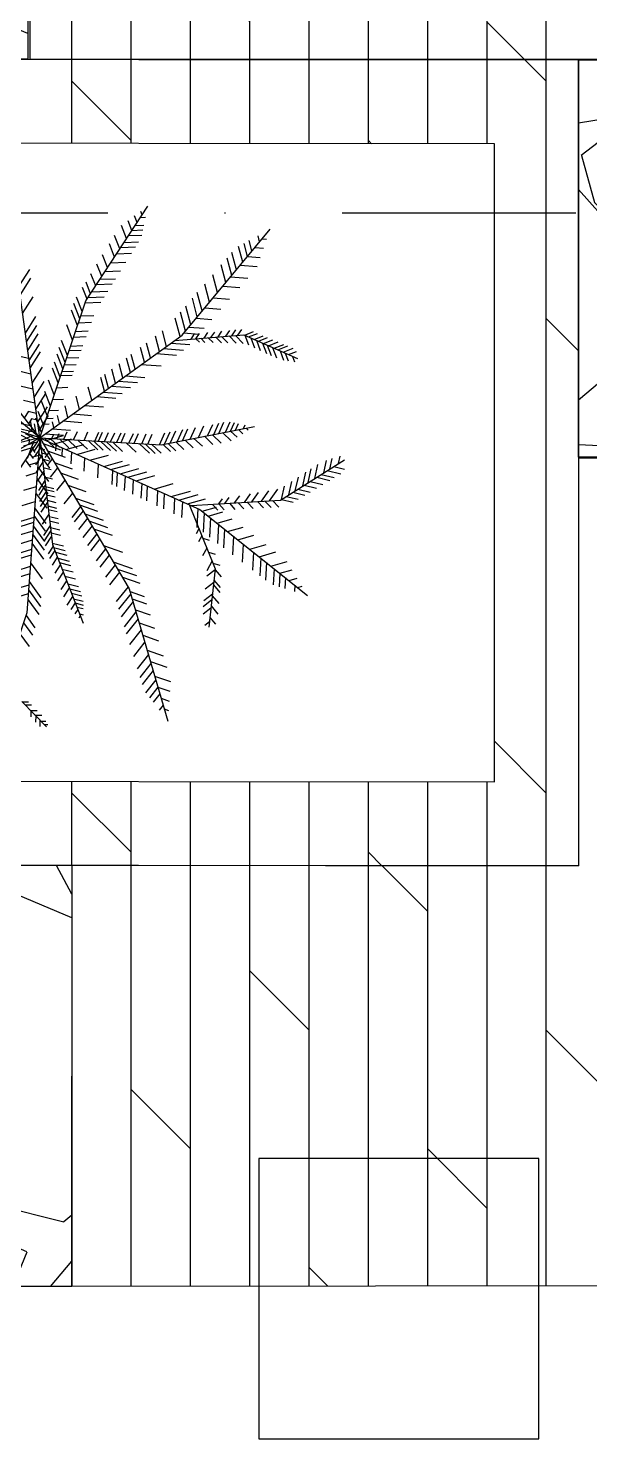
# Model space of a CAD drawing. Extents: x 58467 to 79089, y -33726 to -17391.
# Drawn here: x 68920.4 to 68980.6, y -19650.3 to -19499.3 of the extents above; entities that cross this region are included whole.
import ezdxf
from ezdxf.enums import TextEntityAlignment as Align

# ---------------------------------------------------------------- set-up
doc = ezdxf.new("R2010")
doc.units = 0
doc.header["$LTSCALE"] = 100
doc.linetypes.add('DASHDOT2', pattern=[0.5, 0.25, -0.125, 0, -0.125])
for name, color, linetype in [('BA_axis', 5, 'DASHDOT2'), ('BA_elev4', 252, 'Continuous'), ('BA_env_landscp', 84, 'Continuous'), ('BA_furn', 134, 'Continuous'), ('BA_mat_timber', 44, 'Continuous')]:
    doc.layers.add(name, color=color, linetype=linetype)
doc.styles.add('text1', font='arial.ttf', dxfattribs={"height": 20})
pattern_1 = [(90, (26786.514, 12448.2046), (-6.35, 4e-16), []), (135, (26786.514, 12448.205), (-12.6999913, -12.6999913), [8.980256, -17.960512])]

# ---------------------------------------------------------------- blocks, each defined once
blk = doc.blocks.new('*U176')
blk.add_line((0, 0), (0, -696))
at = {"linetype": 'Continuous', "style": 'text1'}
blk.add_attdef('1', text='', height=40, dxfattribs=at).set_placement((0, 38), align=Align.MIDDLE)
blk = doc.blocks.new('AXIS')
at = {"layer": 'BA_axis', "rotation": 90}
blk.add_blockref('*U176', (56.44, -31967.27), dxfattribs=at)
blk = doc.blocks.new('MAVİ SEDİR')
for p, q in [((215764.1, 56646.4), (215755.4, 56648.4)), ((215767.7, 56640.7), (215770.8, 56653.6)), ((215772.6, 56632.9), (215776.4, 56648.9)), ((215777.2, 56625.6), (215780.9, 56641.3)), ((215770.7, 56636), (215758.3, 56638.7)), ((215775.4, 56628.6), (215760.4, 56631.9)), ((215780.5, 56620.4), (215784.2, 56635.9)), ((215785.6, 56612.3), (215789.2, 56627.5)), ((215782.1, 56617.9), (215765.3, 56621.6)), ((215786.9, 56610.2), (215770.3, 56613.8)), ((215790.9, 56603.8), (215774.4, 56607.5)), ((215790, 56605.3), (215793.5, 56620.2)), ((215794.7, 56597.9), (215798.1, 56612.6)), ((215631.3, 56580.2), (215626.7, 56592.1)), ((215634.2, 56586.8), (215630.5, 56596.3)), ((215636.4, 56591.6), (215642.9, 56594)), ((215796.6, 56594.8), (215780.4, 56598.4)), ((215801.5, 56587), (215785.5, 56590.5)), ((215798.4, 56591.9), (215801.9, 56606.3)), ((215803.5, 56583.9), (215806.8, 56598)), ((215807, 56578.3), (215810.3, 56592.3)), ((215895, 56576.5), (215890.8, 56591.1)), ((215903.7, 56587.3), (215900.9, 56597.1)), ((215909.1, 56594.1), (215916.5, 56593.7)), ((215911.9, 56597.6), (215910.4, 56602.8)), ((215623.7, 56562.9), (215619.2, 56574.2)), ((215626.7, 56569.7), (215622.1, 56581.2)), ((215628.6, 56574.1), (215624, 56585.8)), ((215629.7, 56576.6), (215640.9, 56580.8)), ((215632.5, 56582.8), (215641.7, 56586.3)), ((215807, 56578.3), (215791.2, 56581.8)), ((215808.5, 56564.1), (215794.7, 56574.1)), ((215808.3, 56567.7), (215816.2, 56575)), ((215886.4, 56565.7), (215880.9, 56585.1)), ((215895, 56576.5), (215911, 56575.6)), ((215900.2, 56583), (215913.1, 56582.3)), ((215496.4, 56555.1), (215496.8, 56560.5)), ((215506.5, 56546.7), (215507.2, 56556.8)), ((215618.3, 56550.9), (215614, 56561.8)), ((215621.1, 56557), (215616.7, 56568.1)), ((215620.5, 56555.8), (215632.8, 56560.5)), ((215622.9, 56561.2), (215635.3, 56565.8)), ((215625.7, 56567.6), (215638.3, 56572.3)), ((215809.1, 56554.3), (215796.6, 56563.3)), ((215808.9, 56558.6), (215816.7, 56565.9)), ((215866.3, 56540.5), (215860.7, 56560.1)), ((215875.2, 56551.6), (215869.4, 56571.6)), ((215882.1, 56560.3), (215903.2, 56559.1)), ((215889.5, 56569.5), (215908.9, 56568.5)), ((215499.8, 56552.2), (215492.6, 56550.3)), ((215510.7, 56543.1), (215498.3, 56539.9)), ((215517.2, 56537.8), (215518.3, 56552.9)), ((215527.8, 56529), (215529.3, 56549.1)), ((215611, 56534.4), (215606.9, 56544.8)), ((215613.1, 56539.1), (215609, 56549.6)), ((215616.1, 56545.8), (215611.8, 56556.5)), ((215614.2, 56541.7), (215626.2, 56546.2)), ((215617.2, 56548.3), (215629.2, 56552.8)), ((215809.9, 56542.8), (215798.7, 56550.8)), ((215810.4, 56534.1), (215800.4, 56541.3)), ((215809.4, 56549.6), (215817.1, 56556.7)), ((215810.2, 56537.5), (215817.7, 56544.5)), ((215854.9, 56526.2), (215849.5, 56545.2)), ((215869.9, 56544.9), (215891.4, 56543.8)), ((215876.7, 56553.5), (215898, 56552.3)), ((215517.2, 56537.8), (215501.6, 56533.7)), ((215524, 56532.1), (215505.2, 56527.1)), ((215533.1, 56524.6), (215512.7, 56519.2)), ((215541.6, 56517.4), (215543.2, 56538.3)), ((215552.6, 56508.3), (215554.1, 56528.7)), ((215611.2, 56526.1), (215604.3, 56530.9)), ((215611.8, 56519.1), (215604.9, 56523.8)), ((215611, 56534.4), (215622.8, 56538.8)), ((215611.4, 56523.3), (215620.9, 56532.5)), ((215612, 56515.7), (215620.7, 56524.1)), ((215724.4, 56523.3), (215716.3, 56527)), ((215722.5, 56533), (215717.9, 56535.1)), ((215722, 56536), (215724.5, 56538.7)), ((215723.7, 56527.1), (215728.6, 56532.2)), ((215725.6, 56517.6), (215732.8, 56525.3)), ((215811.1, 56522.4), (215802.6, 56528.6)), ((215810.9, 56526.5), (215818.3, 56533.4)), ((215845.3, 56514.1), (215840, 56532.6)), ((215860.1, 56532.6), (215881.9, 56531.4)), ((215539.8, 56519), (215519.2, 56513.6)), ((215548.2, 56512), (215527.3, 56506.5)), ((215566.6, 56496.7), (215568.1, 56516.4)), ((215612.3, 56512.1), (215605.6, 56516.7)), ((215613.1, 56502.7), (215606.5, 56507.3)), ((215612.8, 56506.8), (215620.4, 56514.2)), ((215613.3, 56500.1), (215620.2, 56506.8)), ((215726.8, 56511.6), (215714.5, 56517.1)), ((215728.3, 56503.6), (215715, 56509.6)), ((215725.6, 56517.6), (215715.4, 56522.2)), ((215727.4, 56508.3), (215737, 56518.4)), ((215729.8, 56496), (215739.8, 56506.5)), ((215811.8, 56510.8), (215804.8, 56515.9)), ((215812.3, 56503.4), (215806.1, 56507.9)), ((215811.5, 56516.1), (215818.8, 56522.8)), ((215812.3, 56503.4), (215819.4, 56510)), ((215826.7, 56490.8), (215821.7, 56508.3)), ((215835.2, 56501.5), (215830.1, 56519.4)), ((215842.3, 56510.3), (215864.8, 56509.1)), ((215850.8, 56520.9), (215873, 56519.8)), ((215560.3, 56501.9), (215539.1, 56496.3)), ((215571.8, 56492.4), (215550.2, 56486.7)), ((215578.5, 56486.8), (215579.9, 56506)), ((215590.9, 56476.4), (215592.3, 56495.1)), ((215613.8, 56494.2), (215607.4, 56498.6)), ((215614.5, 56486.1), (215608.1, 56490.5)), ((215614.1, 56491), (215619.9, 56496.7)), ((215729.5, 56497.6), (215716.1, 56503.7)), ((215731, 56490.2), (215717.4, 56496.4)), ((215731.7, 56486.3), (215741.4, 56496.6)), ((215812.8, 56495.9), (215819.7, 56502.4)), ((215813.1, 56468), (215889.6, 56499.3)), ((215821, 56483.7), (215816.1, 56500.8)), ((215828.9, 56493.5), (215851.9, 56492.3)), ((215836.7, 56503.3), (215859.4, 56502.1)), ((215853.2, 56484.4), (215855.5, 56491.9)), ((215869.8, 56491.2), (215872.2, 56499)), ((215880.3, 56495.5), (215891.9, 56489.2)), ((215882.8, 56496.5), (215885.3, 56504.6)), ((215889.6, 56499.3), (215959.4, 56491.6)), ((215890.7, 56499.2), (215899.4, 56506.2)), ((215890.7, 56499.2), (215898.5, 56489.4)), ((215903.1, 56497.8), (215912, 56505.1)), ((215905.8, 56497.5), (215913.8, 56487.4)), ((215908.6, 56497.2), (215917.7, 56504.6)), ((215919.8, 56496), (215928, 56485.6)), ((215921.7, 56495.8), (215931.1, 56503.4)), ((215926.8, 56495.2), (215935.1, 56484.7)), ((215933.9, 56494.4), (215943.6, 56502.3)), ((215936.6, 56494.1), (215943.9, 56484.8)), ((215947.6, 56492.9), (215955.6, 56499.4)), ((215952.8, 56492.3), (215957.1, 56486.9)), ((215582.2, 56483.7), (215560.4, 56477.9)), ((215589.1, 56477.9), (215567.1, 56472.1)), ((215601.4, 56467.8), (215602.7, 56485.9)), ((215608.4, 56461.9), (215609.8, 56479.7)), ((215615.3, 56476.3), (215609.1, 56480.6)), ((215615.7, 56470.5), (215609.6, 56474.7)), ((215614.8, 56482), (215619.7, 56486.7)), ((215615.3, 56476.3), (215619.5, 56480.4)), ((215733.1, 56479.5), (215719.2, 56485.8)), ((215735.1, 56469.4), (215721, 56475.7)), ((215734.2, 56473.9), (215743.6, 56483.9)), ((215736.2, 56463.4), (215745.4, 56473.1)), ((215807.7, 56456), (215801.1, 56479.1)), ((215812.3, 56466.2), (215806.2, 56487.7)), ((215817.7, 56478.4), (215840.3, 56477.2)), ((215822.8, 56485.9), (215846.1, 56484.7)), ((215841.9, 56479.8), (215847.9, 56476.5)), ((215850.3, 56483.2), (215857.5, 56479.3)), ((215864.9, 56489.2), (215874.3, 56484.1)), ((215598.7, 56470), (215576.4, 56464.1)), ((215606.2, 56463.8), (215583.7, 56457.8)), ((215612.7, 56457.4), (215590.9, 56451.6)), ((215620.5, 56446.6), (215622.1, 56468.8)), ((215627.1, 56437.5), (215628.8, 56461.4)), ((215736.9, 56460.1), (215722.7, 56466.6)), ((215738.1, 56454), (215723.7, 56460.5)), ((215738.4, 56452.4), (215747.3, 56461.8)), ((215803.6, 56446.7), (215797, 56469.7)), ((215809.6, 56460.1), (215828.5, 56459)), ((215624.4, 56441.1), (215606.1, 56436.3)), ((215633, 56429.3), (215634.8, 56453.1)), ((215739.8, 56445.5), (215725.2, 56452.1)), ((215741.1, 56438.9), (215726.4, 56445.6)), ((215741.8, 56432.7), (215727.5, 56439.1)), ((215740.2, 56443.2), (215748.9, 56452.4)), ((215741.4, 56437), (215749.9, 56445.9)), ((215794.5, 56426.3), (215788, 56449.1)), ((215805.4, 56450.7), (215824, 56449.7)), ((216000.1, 56422), (216007, 56441.7)), ((216017.5, 56427), (216024.1, 56446)), ((216030.7, 56430.8), (216035.7, 56445.2)), ((216044, 56434.7), (216047.4, 56444.3)), ((216056.7, 56438.4), (216058.5, 56443.5)), ((215630.5, 56432.8), (215612.4, 56428)), ((215646, 56411.1), (215647.8, 56434.7)), ((215741, 56418.8), (215729, 56424.2)), ((215740.8, 56415.7), (215752.2, 56427.8)), ((215741.2, 56423.4), (215751.8, 56434.7)), ((215784.9, 56404.9), (215778.5, 56427.4)), ((215796.3, 56430.5), (215814.5, 56429.5)), ((215799.9, 56438.4), (215818.2, 56437.4)), ((215954.1, 56408.6), (215960.5, 56426.7)), ((215968.9, 56412.9), (215975.5, 56431.5)), ((215986.5, 56418), (215993.2, 56437.2)), ((216002.5, 56422.6), (216019.2, 56409.4)), ((216010.8, 56425.1), (216027.4, 56412)), ((216022.2, 56428.4), (216037.4, 56416.3)), ((216030.7, 56430.8), (216043.3, 56420.9)), ((216038.7, 56433.2), (216048.8, 56425.2)), ((216052.4, 56437.2), (216058.2, 56432.6)), ((215467.6, 56412), (215463.5, 56410.4)), ((215476.7, 56406.1), (215468.9, 56403)), ((215470.7, 56410), (215470.4, 56416.1)), ((215480.5, 56403.6), (215480, 56414.2)), ((215486.2, 56399.8), (215485.7, 56413)), ((215492.4, 56395.8), (215491.7, 56411.8)), ((215500.5, 56390.5), (215499.8, 56407.9)), ((215638.3, 56421.9), (215620.5, 56417.2)), ((215643.4, 56414.8), (215625.8, 56410.2)), ((215659.7, 56392.1), (215661.5, 56415.5)), ((215666, 56383.4), (215667.7, 56406.7)), ((215740, 56402.4), (215728.4, 56407.6)), ((215740.5, 56411.7), (215728.7, 56417)), ((215740.4, 56408.7), (215751.7, 56420.7)), ((215776.4, 56386), (215770.1, 56408.3)), ((215780.5, 56395.2), (215774.1, 56417.5)), ((215787.9, 56411.6), (215805.5, 56410.7)), ((215790.7, 56418), (215808.6, 56417.1)), ((215899.5, 56388.5), (215906.9, 56409.5)), ((215916.7, 56397.7), (215922.6, 56414.6)), ((215925.5, 56400.3), (215931.5, 56417.4)), ((215938.6, 56404.1), (215944.7, 56421.7)), ((215949.4, 56407.2), (215967.1, 56393.2)), ((215962.5, 56411), (215980, 56397.2)), ((215976.8, 56415.2), (215994, 56401.6)), ((215992, 56419.6), (216008.9, 56406.2)), ((215486.2, 56399.8), (215474.6, 56395.3)), ((215495.7, 56393.6), (215480.3, 56387.6)), ((215506.5, 56386.6), (215505.8, 56404.1)), ((215514, 56381.7), (215513.3, 56399.4)), ((215524.9, 56374.6), (215524.1, 56392.6)), ((215651.4, 56403.8), (215634.1, 56399.2)), ((215655.5, 56398.1), (215638.4, 56393.6)), ((215661.9, 56389.1), (215645.1, 56384.7)), ((215671.9, 56375.3), (215673.6, 56398.4)), ((215739.1, 56386.9), (215727.9, 56392)), ((215739.7, 56396.4), (215728.2, 56401.6)), ((215738.5, 56377), (215749.7, 56388.8)), ((215739.5, 56393.2), (215750.7, 56405.1)), ((215771.4, 56374.7), (215765.1, 56396.9)), ((215779, 56391.8), (215796.1, 56390.8)), ((215783.4, 56401.5), (215800.7, 56400.6)), ((215881.2, 56377.6), (215889.1, 56400.1)), ((215889.9, 56382.7), (215897.8, 56405.4)), ((215911, 56395.3), (215928.7, 56381.3)), ((215919.5, 56398.5), (215937.8, 56384.1)), ((215928.8, 56401.2), (215946.9, 56386.9)), ((215940.8, 56404.7), (215958.7, 56390.6)), ((215508.2, 56385.5), (215492.2, 56379.3)), ((215517.9, 56379.1), (215502.3, 56373)), ((215535.1, 56367.9), (215534.4, 56386.2)), ((215544.5, 56361.8), (215543.8, 56380.3)), ((215550.7, 56357.8), (215549.9, 56376.5)), ((215668.2, 56380.4), (215651.6, 56376.1)), ((215674.2, 56372.1), (215657.9, 56367.8)), ((215679.1, 56365.3), (215680.8, 56388.2)), ((215684.4, 56357.9), (215686.1, 56380.8)), ((215737.9, 56367.1), (215727.1, 56371.9)), ((215738.4, 56374.5), (215727.4, 56379.4)), ((215738.8, 56382.1), (215727.7, 56387.2)), ((215737.7, 56362.7), (215748.7, 56374.3)), ((215738.1, 56369.6), (215749.2, 56381.4)), ((215767.7, 56366.4), (215761.4, 56388.5)), ((215772.3, 56376.8), (215789, 56375.9)), ((215774.8, 56382.4), (215791.7, 56381.5)), ((215841.8, 56354.2), (215849.6, 56376.3)), ((215862, 56366.2), (215869.8, 56388.5)), ((215873.4, 56372.9), (215887.8, 56361.5)), ((215884.9, 56379.8), (215899.6, 56368.2)), ((215893.8, 56385), (215908.6, 56373.3)), ((215530.5, 56370.9), (215515.4, 56365)), ((215541.2, 56364), (215526.4, 56358.2)), ((215552.3, 56356.7), (215538, 56351.1)), ((215559.3, 56352.2), (215558.5, 56371.1)), ((215566, 56347.8), (215565.2, 56366.9)), ((215572.6, 56344.2), (215571.8, 56362.8)), ((215677.7, 56367.2), (215661.6, 56362.9)), ((215695, 56343.2), (215696.7, 56365.9)), ((215737.3, 56355.8), (215726.7, 56360.5)), ((215737.5, 56359.9), (215726.9, 56364.8)), ((215736.8, 56347.8), (215747.7, 56359.4)), ((215737.2, 56354.1), (215748.1, 56365.7)), ((215753.3, 56334.2), (215747.1, 56355.9)), ((215760.3, 56349.9), (215754, 56371.8)), ((215764.7, 56359.8), (215781, 56358.9)), ((215813.3, 56337.3), (215820.9, 56359)), ((215824, 56343.6), (215831.6, 56365.5)), ((215832.6, 56348.7), (215840.3, 56370.7)), ((215848.1, 56358), (215862, 56347)), ((215854.1, 56361.5), (215868.1, 56350.5)), ((215865.9, 56368.5), (215880.1, 56357.2)), ((215561.7, 56350.6), (215547.7, 56345.2)), ((215568, 56346.5), (215554.3, 56341.1)), ((215582.9, 56340.7), (215565.9, 56334)), ((215588.2, 56338.9), (215587.6, 56354.5)), ((215596.2, 56336.2), (215595.6, 56351.6)), ((215606.7, 56332.7), (215606, 56347.8)), ((215613.5, 56330.4), (215612.8, 56345.3)), ((215624.1, 56326.8), (215623.5, 56341.5)), ((215629.5, 56325), (215628.9, 56339.5)), ((215688.6, 56352), (215672.9, 56347.9)), ((215705, 56329.3), (215706.7, 56351.8)), ((215713.4, 56317.6), (215715.1, 56340)), ((215736.5, 56342.9), (215726.3, 56347.5)), ((215736.1, 56335.4), (215746.9, 56346.8)), ((215747.4, 56321.1), (215741.3, 56342.6)), ((215757.3, 56343.3), (215773.1, 56342.5)), ((215790, 56323.4), (215797.5, 56344.9)), ((215805.5, 56332.7), (215813.1, 56354.3)), ((215815.4, 56338.5), (215828.5, 56328.1)), ((215820.6, 56341.6), (215833.8, 56331.1)), ((215829.4, 56346.8), (215842.9, 56336.2)), ((215838.6, 56352.3), (215852.3, 56341.5)), ((215913.6, 56325.7), (215916.8, 56338.4)), ((215918.6, 56327.7), (215921.7, 56340.2)), ((215925.3, 56330.3), (215928.2, 56341.8)), ((215930.4, 56332.3), (215932.8, 56341.8)), ((215935.2, 56334.1), (215937.1, 56341.8)), ((215943.3, 56337.3), (215944.4, 56341.7)), ((215945.8, 56338.3), (215948.6, 56336.5)), ((215591.7, 56337.8), (215573.3, 56330.6)), ((215599.6, 56335.1), (215581.3, 56327.9)), ((215617, 56329.2), (215598.9, 56322.1)), ((215635.2, 56323.1), (215617.3, 56316)), ((215638.1, 56322.1), (215637.6, 56336.4)), ((215646.5, 56319.3), (215645.9, 56333.3)), ((215654.5, 56316.5), (215653.9, 56330.4)), ((215659.2, 56315), (215658.7, 56328.7)), ((215673.7, 56310), (215673.2, 56323.4)), ((215699.2, 56337.4), (215683.9, 56333.3)), ((215709.1, 56323.6), (215695.5, 56320.1)), ((215722.8, 56304.7), (215724.4, 56326.8)), ((215735.8, 56330.4), (215725.8, 56334.9)), ((215735.1, 56318.7), (215726.3, 56322.7)), ((215740.9, 56306.5), (215734.8, 56327.9)), ((215734.8, 56313.5), (215745.5, 56324.8)), ((215735.4, 56323.5), (215746.1, 56334.8)), ((215750.4, 56327.9), (215764.5, 56327.1)), ((215762.9, 56307.3), (215770.3, 56328.5)), ((215775.2, 56314.7), (215782.6, 56335.9)), ((215799.3, 56329), (215812.1, 56318.9)), ((215869.9, 56308.7), (215873.3, 56322.4)), ((215877, 56311.4), (215880.4, 56325)), ((215882.1, 56313.4), (215885.5, 56326.8)), ((215889.9, 56316.5), (215893.2, 56329.7)), ((215898.4, 56319.8), (215901.7, 56332.8)), ((215904.1, 56322), (215914.5, 56315.2)), ((215907.4, 56323.3), (215910.6, 56336.1)), ((215912.2, 56325.2), (215922.9, 56318.2)), ((215922.5, 56329.2), (215932.8, 56322.4)), ((215930.4, 56332.3), (215938.2, 56327.2)), ((215938.3, 56335.4), (215943.5, 56331.9)), ((215643.6, 56320.2), (215625.8, 56313.3)), ((215651.4, 56317.6), (215633.7, 56310.6)), ((215661, 56314.3), (215643.4, 56307.4)), ((215668.1, 56311.9), (215650.6, 56305.1)), ((215682.2, 56307.2), (215664.8, 56300.4)), ((215687.8, 56305.3), (215687.3, 56318.3)), ((215701, 56300.8), (215700.5, 56312.4)), ((215716.3, 56313.7), (215706.7, 56311.2)), ((215710.6, 56297.6), (215710.2, 56305.8)), ((215721.2, 56306.9), (215714.3, 56305.1)), ((215734.6, 56310.2), (215728.4, 56313)), ((215728.7, 56296.4), (215730.4, 56318.5)), ((215734.3, 56304.4), (215729.8, 56306.4)), ((215736.7, 56297.3), (215730.7, 56318.5)), ((215733.8, 56295.5), (215744.3, 56306.6)), ((215734.2, 56302.5), (215744.7, 56313.7)), ((215740.4, 56294), (215747.7, 56314.9)), ((215742, 56309.1), (215749.1, 56308.7)), ((215745.4, 56316.7), (215755.3, 56316.2)), ((215749.1, 56299.2), (215756.5, 56320.2)), ((215758.7, 56304.9), (215766.5, 56298.7)), ((215769.2, 56311.1), (215780.3, 56302.4)), ((215780, 56295.5), (215782.5, 56305.1)), ((215783.8, 56319.8), (215796.2, 56310)), ((215791.4, 56296.8), (215793.9, 56306.7)), ((215795, 56297.3), (215797.6, 56307.3)), ((215801.3, 56298), (215803.9, 56308.2)), ((215807.8, 56298.8), (215810.4, 56309.1)), ((215814.5, 56299.6), (215817.2, 56310.1)), ((215818.8, 56300.1), (215821.5, 56310.7)), ((215827.1, 56301.1), (215829.8, 56311.9)), ((215832.4, 56301.7), (215835.1, 56312.6)), ((215840.5, 56302.7), (215843.3, 56313.8)), ((215846.8, 56303.5), (215849.6, 56314.7)), ((215859, 56304.9), (215862.4, 56318.3)), ((215862.7, 56305.9), (215871.8, 56299.9)), ((215864.3, 56306.5), (215867.8, 56320.3)), ((215867.9, 56307.9), (215877.2, 56301.8)), ((215875.6, 56310.9), (215885.2, 56304.7)), ((215884.9, 56314.5), (215894.7, 56308.1)), ((215893.7, 56318), (215903.8, 56311.3)), ((215629.2, 56275.6), (215609.6, 56287.9)), ((215641.4, 56277.3), (215621.9, 56289.5)), ((215650.4, 56278.5), (215631, 56290.7)), ((215668.3, 56281), (215649.1, 56293.1)), ((215685.3, 56283.3), (215666.3, 56295.3)), ((215695.6, 56302.7), (215678.3, 56295.9)), ((215699.5, 56285.2), (215680.6, 56297.2)), ((215706.8, 56298.9), (215689.6, 56292.2)), ((215715.4, 56287.4), (215696.6, 56299.2)), ((215719.2, 56294.7), (215702.2, 56288)), ((215725.4, 56288.8), (215706.7, 56300.6)), ((215727.1, 56292), (215710.2, 56285.4)), ((215717.1, 56295.4), (215716.8, 56301.2)), ((215738.4, 56290.5), (215749.7, 56283.1)), ((215741.5, 56289.3), (215759.4, 56302.2)), ((215744.5, 56291.2), (215755.9, 56283.8)), ((215746.2, 56291.4), (215747.3, 56295.6)), ((215751.3, 56292), (215752.8, 56297.9)), ((215751.5, 56300.6), (215757.1, 56296.2)), ((215751.6, 56288.6), (215769.6, 56301.6)), ((215754.2, 56292.4), (215765.7, 56284.9)), ((215754.4, 56288.4), (215756.5, 56281.6)), ((215758.7, 56292.9), (215760.9, 56301.3)), ((215762.7, 56287.8), (215765.6, 56278.3)), ((215763, 56293.4), (215774.5, 56285.9)), ((215767.6, 56287.4), (215785.7, 56300.5)), ((215769, 56294.1), (215771.4, 56303.5)), ((215773.4, 56294.7), (215785.1, 56287)), ((215781.9, 56286.4), (215800.1, 56299.6)), ((215784.4, 56296), (215796.1, 56288.3)), ((215789.9, 56296.6), (215801.7, 56288.9)), ((215797.4, 56297.5), (215809.3, 56289.8)), ((215799, 56285.1), (215817.4, 56298.4)), ((215803.6, 56298.3), (215815.5, 56290.5)), ((215810.1, 56299.1), (215822.1, 56291.2)), ((215817, 56283.8), (215835.6, 56297.2)), ((215824.3, 56300.8), (215836.4, 56292.8)), ((215826.1, 56283.1), (215844.8, 56296.6)), ((215837.9, 56302.4), (215850.1, 56294.4)), ((215838.4, 56282.2), (215857.2, 56295.8)), ((215844.1, 56303.1), (215856.4, 56295.1)), ((215848.5, 56281.5), (215867.3, 56295.1)), ((215850.9, 56303.9), (215862.3, 56296.5)), ((215859.2, 56280.7), (215878.1, 56294.4)), ((215882.5, 56279), (215901.7, 56292.9)), ((215904.8, 56277.4), (215924.2, 56291.4)), ((215914.9, 56276.7), (215934.4, 56290.7)), ((215926.1, 56275.9), (215944.2, 56288.9)), ((216047.8, 56268.6), (216078.1, 56298.1)), ((216064, 56284.3), (216064, 56292.4)), ((216070, 56290.1), (216077.6, 56289.9)), ((216071.2, 56291.3), (216071.2, 56297.2)), ((216075.3, 56295.3), (216075.3, 56299.5)), ((215553.2, 56265.2), (215532.9, 56278)), ((215563.2, 56266.5), (215543, 56279.3)), ((215585.4, 56269.6), (215565.4, 56282.2)), ((215608.6, 56272.8), (215588.8, 56285.2)), ((215619.2, 56274.2), (215599.5, 56286.6)), ((215639.1, 56276.9), (215635.2, 56260.7)), ((215657.5, 56279.5), (215653.8, 56263.6)), ((215675.5, 56281.9), (215671.8, 56266.5)), ((215692.2, 56284.2), (215689, 56270.6)), ((215710.2, 56271.9), (215701.7, 56277.1)), ((215704.4, 56285.9), (215702.1, 56276.2)), ((215716.8, 56277), (215710.7, 56280.7)), ((215712.6, 56287), (215711, 56280.1)), ((215726.3, 56281.3), (215712.9, 56279)), ((215719, 56278.7), (215714.3, 56257)), ((215730.3, 56286.1), (215716.9, 56283.7)), ((215727, 56284.9), (215722.4, 56263.3)), ((215725.2, 56280), (215727.3, 56276.2)), ((215734.6, 56285.1), (215728.6, 56273)), ((215736.1, 56279), (215730.1, 56266.8)), ((215730.9, 56282.2), (215739.1, 56261.7)), ((215736.5, 56277.4), (215740.8, 56276.8)), ((215737.4, 56282.8), (215758.1, 56275.1)), ((215738.6, 56286.5), (215743.4, 56270.5)), ((215745, 56282.3), (215749.9, 56266.2)), ((215746.8, 56281.2), (215751.1, 56284.3)), ((215752.1, 56277.7), (215758.2, 56282.1)), ((215759.9, 56272.7), (215768.5, 56278.9)), ((215775, 56286.9), (215779, 56273.4)), ((215791.8, 56285.6), (215796.4, 56270.5)), ((215809.9, 56284.3), (215814.6, 56268.8)), ((215828.5, 56283), (215833.3, 56267)), ((215834.5, 56282.5), (215839.4, 56266.4)), ((215844.8, 56281.8), (215849.7, 56265.4)), ((215855.4, 56281), (215860.5, 56264.4)), ((215866.5, 56280.2), (215871.6, 56263.3)), ((215873.4, 56279.7), (215878.6, 56262.6)), ((215887, 56278.7), (215892.3, 56261.3)), ((215895.7, 56278.1), (215901, 56260.5)), ((215909.1, 56277.1), (215914.5, 56259.2)), ((215919.4, 56276.3), (215924.9, 56258.2)), ((215945.5, 56273.6), (215959.9, 56284.1)), ((215954.2, 56270.7), (215968.9, 56281.3)), ((215967, 56266.3), (215982.1, 56277.3)), ((216048.3, 56269.1), (216048.4, 56276.6)), ((216051.8, 56272.4), (216051.8, 56280.1)), ((216058.4, 56278.9), (216058.5, 56286.8)), ((216059, 56279.5), (216066.2, 56279.3)), ((216065, 56285.3), (216072.4, 56285.1))]:
    blk.add_line(p, q)
for points in [[(215814.3, 56470.7), (215807.7, 56577.1), (215759.6, 56653.6)], [(215733.4, 56289.9), (215818.9, 56481.1), (215921.3, 56609.4)], [(215617.3, 56451), (215610.6, 56533.4), (215639, 56597.5)], [(215733.4, 56289.9), (215611, 56459.8), (215484.8, 56564.7)], [(215733.4, 56289.9), (215741.9, 56434.7), (215719.9, 56546.2)], [(215733.4, 56289.9), (215913.5, 56396.8), (216071.1, 56442.6)], [(215733.4, 56289.9), (215570.3, 56345), (215457.2, 56418.8)], [(215733.4, 56289.9), (215860.8, 56305.1), (215954.4, 56341.6)], [(215733.4, 56289.9), (215525.9, 56261.4), (215374.1, 56199.2)], [(215733.4, 56289.9), (215567.7, 56161.8), (215416.9, 56097.1)], [(215733.4, 56289.9), (215667.6, 56091.1), (215578.8, 55953.1)], [(215733.4, 56289.9), (215651.1, 56191.6), (215607.8, 56100.9)], [(215733.4, 56289.9), (215763.8, 56165.3), (215811.2, 56076.7)], [(215733.4, 56289.9), (215866.4, 56203.2), (215984.2, 56163.4)], [(215733.4, 56289.9), (215836.4, 56107.5), (215878.8, 55948.9)], [(215733.4, 56289.9), (215942.3, 56274.7), (216097.8, 56222.2)]]:
    blk.add_lwpolyline(points)

msp = doc.modelspace()

# ---------------------------------------------------------------- hatches: boundary and pattern name
at = {"layer": 'BA_elev4'}
h = msp.add_hatch(dxfattribs=at)
h.set_pattern_fill('GRAVEL', color=256, scale=2, angle=224.5302)
h.set_pattern_definition([(92.5429865, (26796.0648, 12386.34), (-30.9127423, 610.93142198), [6.83443, -676.609673]), (49.49994, (26795.7615, 12393.1677), (-398.94692368, -463.71775046), [11.728094, -1161.08098]), (357.040646, (26803.3783, 12402.0858), (-754.0216222, 42.10502648), [8.26963, -818.694456]), (131.803888, (26808.5956, 12425.0333), (676.29131219, -759.91229827), [10.68009, -1057.32875]), (157.363853, (26801.4764, 12432.9946), (608.57515158, -256.44579325), [10.472674, -1036.796155]), (221.803888, (26791.8105, 12437.0253), (759.91229827, 676.29131219), [10.68009, -1057.32875]), (262.2244395, (26783.8492, 12429.9061), (114.533728223, 825.27218849), [14.123873, -1398.262306]), (296.7855274, (26781.9383, 12415.912), (530.255773965, -1046.092698654), [13.33439, -1320.10513]), (345.9597646, (26787.9475, 12404.0085), (752.843487, -185.78429451), [10.71626, -1060.910914]), (39.766557, (26798.3437, 12401.4087), (-433.98314148, -355.66376384), [12.234266, -599.47874]), (86.9276368, (26807.7476, 12409.2345), (42.69409434, 825.86125609), [15.82156, -1566.33545]), (3.344274, (26772.387, 12390.1264), (467.25215417, 32.0908775), [5.40009, -534.611316]), (35.9994334, (26777.778, 12390.4414), (-542.03712601, -390.69997955), [10.27364, -1017.09278]), (89.5302, (26786.09, 12396.48), (-35.625283, 36.21435), [7.184187, -64.65786]), (67.72879, (26792.9, 12394.628), (-109.8211875, -250.55511725), [3.868826, -383.012447]), (156.331609, (26794.366, 12398.208), (143.0902002, -73.0177691), [5.47131, -268.09506]), (255.493956, (26789.355, 12400.405), (-37.392486, -179.304551), [8.886393, -287.325963]), (26.09525, (26787.129, 12391.802), (-108.0539847, -35.0362156), [6.425743, -154.21796]), (240.9197393, (26815.3703, 12418.871), (-255.26765807, -464.89588377), [9.00176, -891.176533]), (294.876375, (26810.995, 12411.004), (-247.02071163, 540.85899089), [7.55198, -747.644314]), (157.72879, (26794.254, 12384.559), (250.55511725, -109.8211875), [7.7376, -379.14367]), (208.1406587, (26787.0936, 12387.4913), (469.01935696, 247.60977929), [9.00176, -891.176533]), (203.974154, (26793.2826, 12441.324), (252.32232006, 105.69771425), [8.680704, -425.354686]), (159.3053396, (26785.3508, 12437.7967), (572.94986854, -220.2314422), [7.27344, -720.07187]), (291.331609, (26758.2666, 12420.417), (105.6977143, -252.32232006), [7.7376, -379.14367]), (241.8842237, (26761.0813, 12413.2093), (328.28542714, 607.986084), [8.515655, -843.04752]), (293.974154, (26776.0116, 12437.873), (-105.69771425, 252.32232006), [4.34035, -429.69504]), (325.840131, (26760.439, 12422.554), (178.7154834, -109.2321199), [2.59029, -256.4399]), (30.493956, (26762.583, 12421.1), (-144.2683354, -70.6614987), [10.472674, -198.98109]), (50.539205, (26771.607, 12426.4143), (-326.51822435, -392.46718228), [9.70534, -960.827297]), (168.220267, (26786.149, 12403.664), (107.464917, -36.8034183), [7.32648, -175.835527]), (217.6874256, (26778.9764, 12405.1597), (-686.894529064, -533.2011121), [12.791135, -1266.32018]), (285.475595, (26768.854, 12397.34), (-104.51957904, 396.00158787), [5.230165, -517.787846]), (314.5302, (26770.25, 12392.3), (71.839634, -0.58907), [3.048, -47.752]), (344.786636, (26773.4, 12426.0403), (-394.23438506, 110.9993227), [7.05734, -698.678815]), (272.5429865, (26780.21, 12424.1884), (30.9127423, -610.93142198), [13.66886, -669.775244]), (224.5302, (26780.817, 12410.533), (-0.58907, -71.839634), [13.208, -37.592]), (189.8350455, (26771.401, 12401.2704), (-611.52048952, -102.75237657), [8.03219, -795.186334]), (118.584803, (26763.487, 12399.8984), (-106.2867819, 180.4826862), [7.39658, -362.433]), (72.1761744, (26759.9477, 12406.3934), (331.81983286, 1039.02388737), [12.0429, -1192.24929]), (39.9562778, (26763.634, 12417.8583), (506.41184293, 426.91433021), [12.74059, -1261.31693])])
h.paths.add_polyline_path([(68925.12, -19634.02), (68862.47, -19634.02), (68862.47, -19181.5), (68945.01, -19181.5), (68945.01, -19226.5), (68885.02, -19226.5), (68885.02, -19312.79), (68920.55, -19312.79), (68920.4, -19502.64), (68885.25, -19502.62), (68885.18, -19588.91), (68925.12, -19588.96)])
h = msp.add_hatch(dxfattribs=at)
h.set_pattern_fill('GRAVEL', color=256, scale=2, angle=224.5302)
h.set_pattern_definition([(92.5429865, (26663.0725, 12218.9712), (-30.9127423, 610.93142198), [6.83443, -676.609673]), (49.49994, (26662.7692, 12225.799), (-398.94692368, -463.71775046), [11.728094, -1161.08098]), (357.040646, (26670.386, 12234.717), (-754.0216222, 42.10502648), [8.26963, -818.694456]), (131.803888, (26675.6033, 12257.6645), (676.29131219, -759.91229827), [10.68009, -1057.32875]), (157.363853, (26668.4841, 12265.6257), (608.57515158, -256.44579325), [10.472674, -1036.796155]), (221.803888, (26658.8182, 12269.6564), (759.91229827, 676.29131219), [10.68009, -1057.32875]), (262.2244395, (26650.857, 12262.5373), (114.533728223, 825.27218849), [14.123873, -1398.262306]), (296.7855274, (26648.946, 12248.5433), (530.255773965, -1046.092698654), [13.33439, -1320.10513]), (345.9597646, (26654.9552, 12236.6397), (752.843487, -185.78429451), [10.71626, -1060.910914]), (39.766557, (26665.3514, 12234.04), (-433.98314148, -355.66376384), [12.234266, -599.47874]), (86.9276368, (26674.7553, 12241.8656), (42.69409434, 825.86125609), [15.82156, -1566.33545]), (3.344274, (26639.395, 12222.7576), (467.25215417, 32.0908775), [5.40009, -534.611316]), (35.9994334, (26644.7858, 12223.0726), (-542.03712601, -390.69997955), [10.27364, -1017.09278]), (89.5302, (26653.097, 12229.11), (-35.625283, 36.21435), [7.184187, -64.65786]), (67.72879, (26659.9074, 12227.259), (-109.8211875, -250.55511725), [3.868826, -383.012447]), (156.331609, (26661.374, 12230.8395), (143.0902002, -73.0177691), [5.47131, -268.09506]), (255.493956, (26656.363, 12233.036), (-37.392486, -179.304551), [8.886393, -287.325963]), (26.09525, (26654.137, 12224.433), (-108.0539847, -35.0362156), [6.425743, -154.21796]), (240.9197393, (26682.378, 12251.5021), (-255.26765807, -464.89588377), [9.00176, -891.176533]), (294.876375, (26678.0028, 12243.635), (-247.02071163, 540.85899089), [7.55198, -747.644314]), (157.72879, (26661.262, 12217.19), (250.55511725, -109.8211875), [7.7376, -379.14367]), (208.1406587, (26654.1013, 12220.1224), (469.01935696, 247.60977929), [9.00176, -891.176533]), (203.974154, (26660.2903, 12273.955), (252.32232006, 105.69771425), [8.680704, -425.354686]), (159.3053396, (26652.3585, 12270.428), (572.94986854, -220.2314422), [7.27344, -720.07187]), (291.331609, (26625.274, 12253.048), (105.6977143, -252.32232006), [7.7376, -379.14367]), (241.8842237, (26628.089, 12245.8405), (328.28542714, 607.986084), [8.515655, -843.04752]), (293.974154, (26643.0194, 12270.5044), (-105.69771425, 252.32232006), [4.34035, -429.69504]), (325.840131, (26627.447, 12255.186), (178.7154834, -109.2321199), [2.59029, -256.4399]), (30.493956, (26629.59, 12253.731), (-144.2683354, -70.6614987), [10.472674, -198.98109]), (50.539205, (26638.6147, 12259.0454), (-326.51822435, -392.46718228), [9.70534, -960.827297]), (168.220267, (26653.156, 12236.295), (107.464917, -36.8034183), [7.32648, -175.835527]), (217.6874256, (26645.9841, 12237.7909), (-686.894529064, -533.2011121), [12.791135, -1266.32018]), (285.475595, (26635.862, 12229.971), (-104.51957904, 396.00158787), [5.230165, -517.787846]), (314.5302, (26637.257, 12224.93), (71.839634, -0.58907), [3.048, -47.752]), (344.786636, (26640.4078, 12258.6715), (-394.23438506, 110.9993227), [7.05734, -698.678815]), (272.5429865, (26647.2178, 12256.8196), (30.9127423, -610.93142198), [13.66886, -669.775244]), (224.5302, (26647.824, 12243.164), (-0.58907, -71.839634), [13.208, -37.592]), (189.8350455, (26638.4085, 12233.9016), (-611.52048952, -102.75237657), [8.03219, -795.186334]), (118.584803, (26630.4944, 12232.5296), (-106.2867819, 180.4826862), [7.39658, -362.433]), (72.1761744, (26626.9554, 12239.0246), (331.81983286, 1039.02388737), [12.0429, -1192.24929]), (39.9562778, (26630.6417, 12250.4895), (506.41184293, 426.91433021), [12.74059, -1261.31693])])
h.paths.add_polyline_path([(68979.38, -19502.7), (69060.38, -19502.7), (69060.38, -19545.25), (68979.38, -19545.25)])
at = {"layer": 'BA_mat_timber'}
h = msp.add_hatch(dxfattribs=at)
h.set_pattern_fill('DOLMIT', color=256, angle=90)
h.set_pattern_definition(pattern_1)
h.paths.add_polyline_path([(68920.66, -19457.62), (69080.37, -19457.7), (69080.37, -19502.7), (68920.66, -19502.62)])
h = msp.add_hatch(dxfattribs=at)
h.set_pattern_fill('DOLMIT', color=256, angle=90)
h.set_pattern_definition(pattern_1)
h.paths.add_polyline_path([(68885.14, -19588.91), (68885.13, -19502.62), (68979.38, -19502.7), (68979.38, -19589)])
h.paths.add_polyline_path([(68894.13, -19579.91), (68970.38, -19580), (68970.38, -19511.7), (68894.13, -19511.62)], flags=16)
h = msp.add_hatch(dxfattribs=at)
h.set_pattern_fill('DOLMIT', color=256, angle=90)
h.set_pattern_definition(pattern_1)
edge = h.paths.add_edge_path()
edge.add_line((68979.38, -19545.35), (69080.37, -19545.14))
edge.add_line((69080.37, -19545.14), (69080.36, -19633.89))
edge.add_line((69080.36, -19633.89), (69013.74, -19633.93))
edge.add_line((69013.74, -19633.93), (69022.66, -19633.92))
edge.add_line((69022.66, -19633.92), (68925.12, -19634.02))
edge.add_line((68925.12, -19634.02), (68925.14, -19588.91))
edge.add_line((68925.14, -19588.91), (68979.38, -19589))

# ---------------------------------------------------------------- linework, layer by layer
at = {"layer": 'BA_elev4'}
for points in [[(68925.12, -19634.02), (68862.47, -19634.02), (68862.47, -19181.5), (68945.01, -19181.5), (68945.01, -19226.5), (68885.02, -19226.5), (68885.02, -19312.79), (68920.55, -19312.79), (68920.4, -19502.64), (68885.25, -19502.62), (68885.18, -19588.91), (68925.12, -19588.96)], [(68979.38, -19502.7), (69060.38, -19502.7), (69060.38, -19545.25), (68979.38, -19545.25)]]:
    msp.add_lwpolyline(points, close=True, dxfattribs=at)
at = {"layer": 'BA_furn'}
msp.add_lwpolyline([(68975.12, -19620.32), (68945.12, -19620.32), (68945.12, -19650.32), (68975.12, -19650.32)], close=True, dxfattribs=at)
at = {"layer": 'BA_mat_timber'}
for points in [[(68920.66, -19457.62), (69080.37, -19457.7), (69080.37, -19502.7), (68920.66, -19502.62)], [(68885.13, -19588.91), (68885.13, -19502.62), (68979.38, -19502.7), (68979.38, -19589)], [(68894.13, -19511.62), (68894.13, -19579.91), (68970.38, -19580), (68970.38, -19511.7)]]:
    msp.add_lwpolyline(points, close=True, dxfattribs=at)
msp.add_lwpolyline([(68979.38, -19545.35), (69080.37, -19545.14), (69080.36, -19633.89), (69013.74, -19633.93), (69022.66, -19633.92), (68925.12, -19634.02), (68925.14, -19588.91), (68979.38, -19589), (68979.38, -19589)], dxfattribs=at)

# ---------------------------------------------------------------- block references
at = {"layer": 'BA_axis'}
msp.add_blockref('AXIS', (68546.93, 12448.2), dxfattribs=at)
at = {"layer": 'BA_env_landscp', "xscale": 0.08979415038844869, "yscale": 0.08979415038844869, "zscale": 0.08979415038844869, "rotation": 269.9997711733112}
msp.add_blockref('MAVİ SEDİR', (63867.24, -171.54, 0), dxfattribs=at)

doc.saveas('drawing.dxf')
